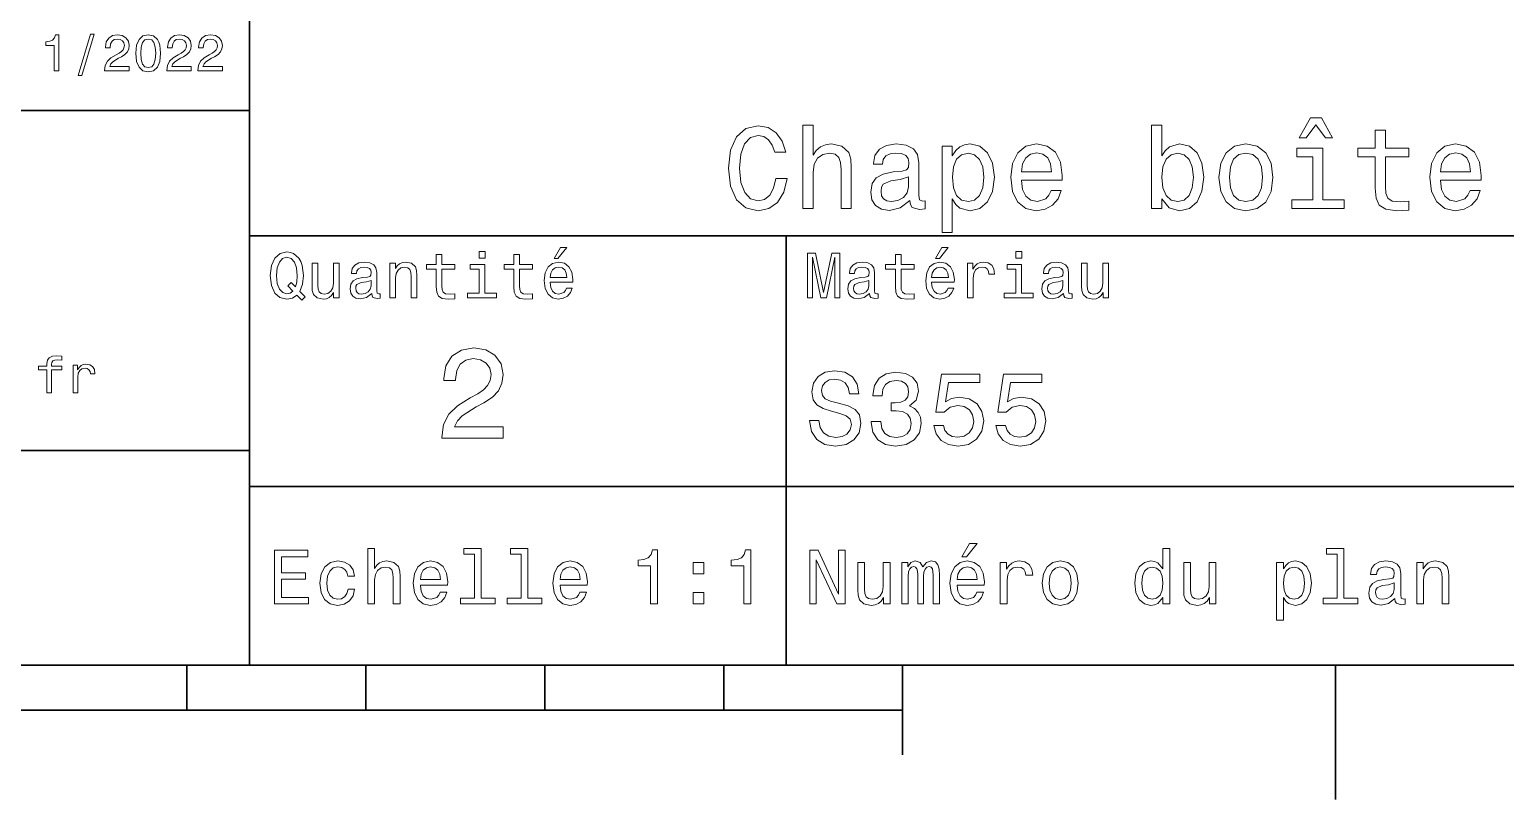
# Model space of a CAD drawing. Extents: x 0 to 297, y 0 to 210.
# Drawn here: x 149.7 to 232.2, y 2.5 to 45.5 of the extents above; entities that cross this region are included whole.
import ezdxf

# ---------------------------------------------------------------- set-up
doc = ezdxf.new("R2010")
doc.units = 0

msp = doc.modelspace()

# ---------------------------------------------------------------- linework, layer by layer
at = {"color": 7, "lineweight": 35}
for p, q in [((162, 10), (162, 70)), ((97, 41), (162, 41)), ((162, 34), (287, 34)), ((97, 22), (162, 22)), ((162, 20), (287, 20)), ((10, 10), (287, 10)), ((97, 10), (287, 10)), ((98.5, 7.5), (198.5, 7.5))]:
    msp.add_line(p, q, dxfattribs=at)
at = {"color": 7, "lineweight": 35, "ltscale": 0.35}
msp.add_line((192, 20), (192, 34), dxfattribs=at)
at = {"color": 7, "lineweight": 35, "ltscale": 0.25}
msp.add_line((192, 10), (192, 20), dxfattribs=at)
at = {"color": 7, "lineweight": 35, "ltscale": 0.0625}
for p, q in [((158.5, 10), (158.5, 7.5)), ((168.5, 10), (168.5, 7.5)), ((178.5, 10), (178.5, 7.5)), ((188.5, 10), (188.5, 7.5))]:
    msp.add_line(p, q, dxfattribs=at)
at = {"color": 7, "lineweight": 35, "ltscale": 0.125}
msp.add_line((198.5, 10), (198.5, 5), dxfattribs=at)
at = {"color": 7, "lineweight": 35, "ltscale": 0.1875}
msp.add_line((222.699997, 10), (222.699997, 2.5), dxfattribs=at)
at = {"color": 7, "lineweight": 13}
for points in [[(151.080688, 43.224785), (151.342941, 43.224785), (151.342941, 45.239193), (151.146973, 45.239193), (151.095108, 45.0634), (150.991364, 44.945248), (150.832855, 44.876083), (150.613831, 44.853027), (150.613831, 44.648415), (151.080688, 44.648415)], [(152.417877, 42.956772), (152.616714, 42.956772), (153.314133, 45.279541), (153.112396, 45.279541)], [(153.899139, 43.224785), (155.273773, 43.224785), (155.273773, 43.472622), (154.187317, 43.472622), (154.247849, 43.60807), (154.351593, 43.720463), (154.671478, 43.925072), (154.841507, 44.011528), (155.031708, 44.135448), (155.167145, 44.279541), (155.244965, 44.44957), (155.273773, 44.642651), (155.224792, 44.884727), (155.08934, 45.074928), (154.881851, 45.195965), (154.613831, 45.239193), (154.337173, 45.190201), (154.126801, 45.054756), (153.991364, 44.838619), (153.945251, 44.553314), (153.945251, 44.51297), (154.207504, 44.51297), (154.207504, 44.536022), (154.233429, 44.731991), (154.311249, 44.876083), (154.435165, 44.9683), (154.599426, 45), (154.766571, 44.971184), (154.890488, 44.899136), (154.971191, 44.786743), (155, 44.645535), (154.979828, 44.51297), (154.925079, 44.400578), (154.832855, 44.302593), (154.706055, 44.216141), (154.536026, 44.12392), (154.253601, 43.945248), (154.054764, 43.755043), (153.9366, 43.524498), (153.899139, 43.233429)], [(155.642654, 44.201729), (155.685883, 43.749279), (155.821335, 43.426514), (156.037476, 43.230549), (156.337173, 43.167149), (156.634003, 43.230549), (156.850143, 43.426514), (156.982712, 43.749279), (157.028824, 44.201729), (156.982712, 44.651299), (156.927963, 44.829971), (156.850143, 44.976948), (156.634003, 45.172913), (156.337173, 45.239193), (156.037476, 45.172913), (155.821335, 44.974064), (155.685883, 44.651299)], [(155.919312, 44.201729), (155.942368, 44.550434), (156.01442, 44.801155), (156.144104, 44.948128), (156.337173, 45), (156.527374, 44.948128), (156.657059, 44.801155), (156.729111, 44.550434), (156.752167, 44.201729), (156.729111, 43.850143), (156.657059, 43.599426), (156.527374, 43.45245), (156.337173, 43.403458), (156.144104, 43.45245), (156.01442, 43.599426), (155.942368, 43.850143)], [(157.368881, 43.224785), (158.743515, 43.224785), (158.743515, 43.472622), (157.657059, 43.472622), (157.71759, 43.60807), (157.821335, 43.720463), (158.14122, 43.925072), (158.311249, 44.011528), (158.50145, 44.135448), (158.636887, 44.279541), (158.714706, 44.44957), (158.743515, 44.642651), (158.694534, 44.884727), (158.559082, 45.074928), (158.351593, 45.195965), (158.083572, 45.239193), (157.806915, 45.190201), (157.596542, 45.054756), (157.461105, 44.838619), (157.414993, 44.553314), (157.414993, 44.51297), (157.677231, 44.51297), (157.677231, 44.536022), (157.703171, 44.731991), (157.780991, 44.876083), (157.904907, 44.9683), (158.069168, 45), (158.236313, 44.971184), (158.360229, 44.899136), (158.440918, 44.786743), (158.469742, 44.645535), (158.44957, 44.51297), (158.394821, 44.400578), (158.302597, 44.302593), (158.175797, 44.216141), (158.005768, 44.12392), (157.723343, 43.945248), (157.524506, 43.755043), (157.406342, 43.524498), (157.368881, 43.233429)], [(159.103745, 43.224785), (160.478394, 43.224785), (160.478394, 43.472622), (159.391937, 43.472622), (159.452454, 43.60807), (159.556198, 43.720463), (159.876083, 43.925072), (160.046112, 44.011528), (160.236313, 44.135448), (160.371765, 44.279541), (160.44957, 44.44957), (160.478394, 44.642651), (160.429398, 44.884727), (160.293945, 45.074928), (160.086456, 45.195965), (159.818451, 45.239193), (159.541794, 45.190201), (159.331421, 45.054756), (159.195969, 44.838619), (159.149857, 44.553314), (159.149857, 44.51297), (159.412109, 44.51297), (159.412109, 44.536022), (159.438049, 44.731991), (159.515854, 44.876083), (159.639771, 44.9683), (159.804031, 45), (159.971191, 44.971184), (160.095108, 44.899136), (160.175797, 44.786743), (160.20462, 44.645535), (160.184448, 44.51297), (160.129684, 44.400578), (160.037476, 44.302593), (159.91066, 44.216141), (159.740631, 44.12392), (159.458221, 43.945248), (159.259369, 43.755043), (159.14122, 43.524498), (159.103745, 43.233429)], [(220.669312, 39.485588), (221.051865, 39.485588), (221.603027, 40.20533), (222.14769, 39.485588), (222.530258, 39.485588), (221.914261, 40.587894), (221.291779, 40.587894)], [(191.419312, 37.203171), (191.289627, 36.658501), (191.075653, 36.269451), (190.777374, 36.029537), (190.427231, 35.951729), (190.005768, 36.068443), (189.675064, 36.418587), (189.454605, 36.989193), (189.383286, 37.780258), (189.454605, 38.564842), (189.668579, 39.14193), (189.999283, 39.492073), (190.427231, 39.615273), (190.738464, 39.55043), (191.004318, 39.368874), (191.211807, 39.077087), (191.354462, 38.675072), (191.970459, 38.675072), (191.77594, 39.291065), (191.438751, 39.757923), (190.978378, 40.049709), (190.427231, 40.153458), (189.739914, 39.991352), (189.214691, 39.537464), (188.877518, 38.791786), (188.760803, 37.780258), (188.877518, 36.76873), (189.214691, 36.023052), (189.739914, 35.562679), (190.427231, 35.407059), (191.030258, 35.530258), (191.516571, 35.873917), (191.860229, 36.438038), (192.041779, 37.203171)], [(192.930115, 35.530258), (193.500717, 35.530258), (193.500717, 37.540344), (193.559082, 38.000721), (193.747116, 38.337894), (194.03891, 38.545387), (194.427948, 38.623199), (194.739197, 38.558357), (194.933716, 38.383286), (195.030975, 38.091499), (195.0634, 37.70245), (195.0634, 35.530258), (195.634003, 35.530258), (195.634003, 37.819164), (195.608063, 38.279537), (195.491348, 38.662102), (195.108795, 39.012245), (194.512253, 39.135445), (194.188034, 39.090057), (193.909225, 38.966858), (193.675797, 38.772331), (193.500717, 38.506485), (193.500717, 40.185879), (192.930115, 40.185879)], [(212.985596, 36.068443), (213.407059, 35.569164), (213.984146, 35.407059), (214.528809, 35.530258), (214.963257, 35.899857), (215.235596, 36.489914), (215.33934, 37.274494), (215.235596, 38.059078), (214.956772, 38.642651), (214.528809, 39.005764), (213.984146, 39.135445), (213.413544, 38.966858), (213.180115, 38.759365), (212.985596, 38.480545), (212.985596, 40.185879), (212.414978, 40.185879), (212.414978, 35.530258), (212.985596, 35.530258)], [(224.922913, 38.409222), (224.922913, 36.664986), (224.961807, 36.100864), (225.143372, 35.711815), (225.506485, 35.484871), (226.122467, 35.407059), (226.796829, 35.43948), (226.796829, 35.932274), (226.304031, 35.893372), (225.856628, 35.945244), (225.616714, 36.107349), (225.51297, 36.379681), (225.493515, 36.762245), (225.493515, 38.409222), (226.796829, 38.409222), (226.796829, 38.895531), (225.493515, 38.895531), (225.493515, 39.913544), (224.922913, 39.913544), (224.922913, 38.895531), (223.937317, 38.895531), (223.937317, 38.409222)], [(198.902008, 35.98415), (198.902008, 35.964695), (198.934433, 35.744236), (199.031693, 35.588615), (199.440201, 35.465416), (199.757919, 35.517288), (199.757919, 35.958214), (199.62175, 35.938759), (199.440201, 36.023052), (199.407776, 36.282421), (199.407776, 38.085014), (199.329971, 38.545387), (199.103027, 38.869595), (198.707489, 39.064121), (198.149857, 39.135445), (197.605179, 39.057636), (197.203171, 38.837173), (196.950287, 38.493515), (196.865997, 38.039623), (196.865997, 38.000721), (197.378235, 38.000721), (197.42363, 38.273052), (197.566284, 38.467579), (197.799713, 38.584293), (198.130402, 38.629681), (198.44812, 38.59726), (198.675064, 38.5), (198.811234, 38.331409), (198.856628, 38.09798), (198.830688, 37.825645), (198.726944, 37.68948), (198.467575, 37.624638), (197.981262, 37.572765), (197.42363, 37.456051), (197.028091, 37.248558), (196.794662, 36.924351), (196.723343, 36.444523), (196.788177, 36.016571), (196.989197, 35.698845), (197.3134, 35.497837), (197.760803, 35.426514), (198.363831, 35.562679)], [(201.275208, 38.474064), (201.275208, 39.012245), (200.704605, 39.012245), (200.704605, 34.181557), (201.275208, 34.181557), (201.275208, 36.061958), (201.476227, 35.757202), (201.703171, 35.556194), (202.273773, 35.407059), (202.818436, 35.530258), (203.246399, 35.899857), (203.525208, 36.483429), (203.628967, 37.274494), (203.525208, 38.059078), (203.246399, 38.642651), (202.818436, 39.005764), (202.273773, 39.135445), (201.96254, 39.096542), (201.696686, 38.973343), (201.469742, 38.76585)], [(205.139771, 37.105907), (207.42218, 37.105907), (207.42868, 37.371758), (207.324921, 38.117435), (207.039627, 38.675072), (206.585739, 39.012245), (205.982712, 39.135445), (205.392654, 39.005764), (204.938751, 38.642651), (204.646973, 38.052593), (204.543228, 37.274494), (204.640488, 36.476944), (204.932281, 35.893372), (205.379684, 35.530258), (205.963257, 35.407059), (206.469025, 35.491352), (206.884003, 35.711815), (207.188751, 36.061958), (207.363831, 36.528816), (206.799713, 36.528816), (206.682999, 36.269451), (206.514404, 36.074928), (206.034576, 35.919308), (205.664978, 35.990631), (205.386169, 36.217579), (205.204605, 36.587173), (205.139771, 37.086452)], [(216.182281, 37.268009), (216.286026, 36.476944), (216.58429, 35.893372), (217.057632, 35.530258), (217.693085, 35.407059), (218.322052, 35.530258), (218.79538, 35.886887), (219.093658, 36.470459), (219.203888, 37.268009), (219.093658, 38.059078), (218.79538, 38.649136), (218.322052, 39.005764), (217.693085, 39.135445), (217.057632, 39.005764), (216.58429, 38.642651), (216.286026, 38.059078)], [(221.998566, 36.010086), (221.998566, 38.895531), (220.533142, 38.895531), (220.533142, 38.409222), (221.427948, 38.409222), (221.427948, 36.010086), (220.260803, 36.010086), (220.260803, 35.530258), (223.17868, 35.530258), (223.17868, 36.010086)], [(228.560516, 37.105907), (230.842926, 37.105907), (230.849426, 37.371758), (230.745667, 38.117435), (230.460373, 38.675072), (230.006485, 39.012245), (229.403458, 39.135445), (228.8134, 39.005764), (228.359497, 38.642651), (228.067719, 38.052593), (227.963974, 37.274494), (228.061234, 36.476944), (228.353027, 35.893372), (228.80043, 35.530258), (229.384003, 35.407059), (229.889771, 35.491352), (230.304749, 35.711815), (230.609497, 36.061958), (230.784576, 36.528816), (230.220459, 36.528816), (230.103745, 36.269451), (229.93515, 36.074928), (229.455322, 35.919308), (229.085724, 35.990631), (228.806915, 36.217579), (228.625351, 36.587173), (228.560516, 37.086452)], [(202.176514, 35.919308), (201.793945, 36.003601), (201.515121, 36.262966), (201.340057, 36.684437), (201.281693, 37.274494), (201.340057, 37.858067), (201.515121, 38.279537), (201.793945, 38.532421), (202.176514, 38.623199), (202.526657, 38.532421), (202.805481, 38.273052), (202.980545, 37.851585), (203.04538, 37.274494), (202.980545, 36.690922), (202.805481, 36.262966), (202.526657, 36.003601)], [(205.139771, 37.585735), (205.21109, 38.033138), (205.386169, 38.363831), (205.652008, 38.564842), (206.002167, 38.636166), (206.345825, 38.564842), (206.611664, 38.363831), (206.773773, 38.033138), (206.832123, 37.585735)], [(214.755768, 37.274494), (214.690918, 36.690922), (214.515854, 36.262966), (214.23703, 36.003601), (213.886887, 35.919308), (213.504318, 36.003601), (213.225494, 36.262966), (213.05043, 36.684437), (212.992065, 37.274494), (213.05043, 37.858067), (213.225494, 38.279537), (213.504318, 38.532421), (213.886887, 38.623199), (214.23703, 38.532421), (214.515854, 38.273052), (214.690918, 37.851585)], [(216.765854, 37.274494), (216.824203, 37.858067), (217.005768, 38.279537), (217.297546, 38.538902), (217.693085, 38.629681), (218.082123, 38.538902), (218.373917, 38.286022), (218.555481, 37.858067), (218.620316, 37.274494), (218.555481, 36.684437), (218.373917, 36.256481), (218.082123, 35.997116), (217.693085, 35.912823), (217.297546, 35.997116), (217.005768, 36.256481), (216.824203, 36.684437)], [(228.560516, 37.585735), (228.631836, 38.033138), (228.806915, 38.363831), (229.072754, 38.564842), (229.422913, 38.636166), (229.766571, 38.564842), (230.03241, 38.363831), (230.194519, 38.033138), (230.252869, 37.585735)], [(198.837173, 36.749279), (198.759369, 36.412102), (198.551865, 36.152737), (198.240631, 35.98415), (197.858063, 35.925793), (197.611664, 35.958214), (197.4366, 36.061958), (197.32637, 36.243515), (197.293945, 36.496395), (197.319885, 36.723343), (197.42363, 36.885445), (197.838608, 37.067001), (198.363831, 37.14481), (198.837173, 37.30043)], [(164.642654, 30.685879), (164.916428, 30.401297), (165.107346, 30.592218), (164.811966, 30.894812), (164.963257, 31.305475), (165.010086, 31.780979), (164.941635, 32.339336), (164.862396, 32.56628), (164.757919, 32.753601), (164.46254, 33.009365), (164.282425, 33.074207), (164.08429, 33.099422), (163.702454, 33.009365), (163.41066, 32.757202), (163.223343, 32.342937), (163.158508, 31.780979), (163.223343, 31.219019), (163.407059, 30.804754), (163.698853, 30.54899), (164.08429, 30.462536), (164.39769, 30.520172)], [(175.161377, 33.117435), (174.82637, 33.117435), (174.82637, 32.757202), (175.161377, 32.757202)], [(179.015854, 32.728386), (179.228394, 32.728386), (179.729111, 33.340778), (179.376083, 33.340778)], [(193.183716, 30.530979), (193.46109, 30.530979), (193.46109, 32.80043), (193.929398, 30.530979), (194.239197, 30.530979), (194.703888, 32.80043), (194.703888, 30.530979), (194.984863, 30.530979), (194.984863, 33.030979), (194.545395, 33.030979), (194.08429, 30.826368), (193.626801, 33.030979), (193.183716, 33.030979)], [(200.341492, 32.728386), (200.554031, 32.728386), (201.054749, 33.340778), (200.701736, 33.340778)], [(205.161377, 33.117435), (204.82637, 33.117435), (204.82637, 32.757202), (205.161377, 32.757202)], [(164.41571, 30.916426), (164.260803, 30.801151), (164.08429, 30.765129), (163.850143, 30.829971), (163.666428, 31.024494), (163.543945, 31.341497), (163.504318, 31.780979), (163.543945, 32.216858), (163.662827, 32.537464), (163.846542, 32.731987), (164.08429, 32.80043), (164.318451, 32.731987), (164.502167, 32.533859), (164.621033, 32.213257), (164.664261, 31.780979), (164.631851, 31.40634), (164.5634, 31.150576), (164.329254, 31.395533), (164.13472, 31.211815)], [(166.998566, 32.465416), (166.681549, 32.465416), (166.681549, 31.348703), (166.645538, 31.089336), (166.541061, 30.902016), (166.378967, 30.786743), (166.166428, 30.750719), (165.997116, 30.779539), (165.889053, 30.865993), (165.827805, 31.013687), (165.8134, 31.222622), (165.8134, 32.465416), (165.496399, 32.465416), (165.496399, 31.193804), (165.507202, 30.93804), (165.575653, 30.725504), (165.784576, 30.530979), (166.119598, 30.462536), (166.299713, 30.487751), (166.454605, 30.552593), (166.587891, 30.664265), (166.695969, 30.826368), (166.695969, 30.530979), (166.998566, 30.530979)], [(168.824921, 30.78314), (168.824921, 30.772333), (168.842941, 30.649855), (168.896973, 30.5634), (169.123917, 30.494957), (169.30043, 30.523775), (169.30043, 30.768732), (169.224777, 30.757925), (169.123917, 30.804754), (169.105911, 30.948847), (169.105911, 31.950287), (169.062683, 32.206051), (168.9366, 32.386166), (168.716858, 32.494236), (168.407059, 32.533859), (168.104462, 32.490635), (167.881119, 32.368156), (167.740631, 32.177231), (167.693802, 31.925072), (167.693802, 31.903458), (167.978394, 31.903458), (168.003601, 32.054756), (168.082855, 32.162823), (168.21254, 32.227665), (168.396255, 32.25288), (168.572769, 32.234871), (168.698853, 32.180836), (168.77449, 32.087173), (168.799713, 31.957493), (168.785309, 31.806194), (168.727661, 31.730547), (168.583572, 31.694523), (168.3134, 31.665705), (168.003601, 31.600864), (167.783859, 31.48559), (167.654175, 31.305475), (167.614548, 31.038904), (167.650574, 30.801151), (167.762253, 30.62464), (167.942368, 30.512968), (168.190918, 30.473343), (168.52594, 30.54899)], [(169.844376, 30.530979), (170.161377, 30.530979), (170.161377, 31.647694), (170.193802, 31.903458), (170.298279, 32.090778), (170.460373, 32.206051), (170.676514, 32.249279), (170.849426, 32.213257), (170.957489, 32.115993), (171.011536, 31.95389), (171.029541, 31.737751), (171.029541, 30.530979), (171.346542, 30.530979), (171.346542, 31.802593), (171.332138, 32.058357), (171.267288, 32.270893), (171.054749, 32.465416), (170.723343, 32.533859), (170.539627, 32.508644), (170.38472, 32.440201), (170.251434, 32.324928), (170.146973, 32.170029), (170.146973, 32.465416), (169.844376, 32.465416)], [(172.438034, 32.130402), (172.438034, 31.161383), (172.459656, 30.847982), (172.560516, 30.631844), (172.762253, 30.505762), (173.104462, 30.462536), (173.479111, 30.480547), (173.479111, 30.754322), (173.205338, 30.732708), (172.956772, 30.761526), (172.823486, 30.851583), (172.765854, 31.002882), (172.755035, 31.215418), (172.755035, 32.130402), (173.479111, 32.130402), (173.479111, 32.400574), (172.755035, 32.400574), (172.755035, 32.966137), (172.438034, 32.966137), (172.438034, 32.400574), (171.890488, 32.400574), (171.890488, 32.130402)], [(175.150574, 30.79755), (175.150574, 32.400574), (174.336456, 32.400574), (174.336456, 32.130402), (174.833572, 32.130402), (174.833572, 30.79755), (174.185165, 30.79755), (174.185165, 30.530979), (175.806198, 30.530979), (175.806198, 30.79755)], [(176.775223, 32.130402), (176.775223, 31.161383), (176.796829, 30.847982), (176.89769, 30.631844), (177.099426, 30.505762), (177.44165, 30.462536), (177.816284, 30.480547), (177.816284, 30.754322), (177.542511, 30.732708), (177.293945, 30.761526), (177.16066, 30.851583), (177.103027, 31.002882), (177.092224, 31.215418), (177.092224, 32.130402), (177.816284, 32.130402), (177.816284, 32.400574), (177.092224, 32.400574), (177.092224, 32.966137), (176.775223, 32.966137), (176.775223, 32.400574), (176.227661, 32.400574), (176.227661, 32.130402)], [(178.796112, 31.40634), (180.064117, 31.40634), (180.067719, 31.554033), (180.010086, 31.9683), (179.851593, 32.278099), (179.599426, 32.465416), (179.264404, 32.533859), (178.9366, 32.461815), (178.684433, 32.260086), (178.522339, 31.932276), (178.464691, 31.5), (178.518738, 31.056915), (178.680832, 30.732708), (178.929398, 30.530979), (179.253601, 30.462536), (179.534576, 30.509365), (179.765137, 30.631844), (179.934433, 30.826368), (180.031708, 31.085733), (179.718292, 31.085733), (179.653458, 30.941643), (179.559799, 30.833572), (179.293228, 30.747118), (179.087891, 30.786743), (178.932999, 30.912823), (178.832138, 31.118155), (178.796112, 31.395533)], [(178.796112, 31.672911), (178.835739, 31.921469), (178.932999, 32.105186), (179.080688, 32.216858), (179.275208, 32.256485), (179.466141, 32.216858), (179.613831, 32.105186), (179.703888, 31.921469), (179.736313, 31.672911)], [(196.656342, 30.78314), (196.656342, 30.772333), (196.674347, 30.649855), (196.728394, 30.5634), (196.955338, 30.494957), (197.131851, 30.523775), (197.131851, 30.768732), (197.056198, 30.757925), (196.955338, 30.804754), (196.937317, 30.948847), (196.937317, 31.950287), (196.894089, 32.206051), (196.768005, 32.386166), (196.548264, 32.494236), (196.23848, 32.533859), (195.935883, 32.490635), (195.71254, 32.368156), (195.572052, 32.177231), (195.525223, 31.925072), (195.525223, 31.903458), (195.809799, 31.903458), (195.835022, 32.054756), (195.914261, 32.162823), (196.043945, 32.227665), (196.227661, 32.25288), (196.404175, 32.234871), (196.530258, 32.180836), (196.605911, 32.087173), (196.631119, 31.957493), (196.616714, 31.806194), (196.559082, 31.730547), (196.414978, 31.694523), (196.144806, 31.665705), (195.835022, 31.600864), (195.61528, 31.48559), (195.485596, 31.305475), (195.445969, 31.038904), (195.481995, 30.801151), (195.593658, 30.62464), (195.773773, 30.512968), (196.022339, 30.473343), (196.357346, 30.54899)], [(198.100861, 32.130402), (198.100861, 31.161383), (198.122482, 30.847982), (198.223343, 30.631844), (198.425079, 30.505762), (198.767288, 30.462536), (199.141937, 30.480547), (199.141937, 30.754322), (198.868149, 30.732708), (198.619598, 30.761526), (198.486313, 30.851583), (198.42868, 31.002882), (198.417862, 31.215418), (198.417862, 32.130402), (199.141937, 32.130402), (199.141937, 32.400574), (198.417862, 32.400574), (198.417862, 32.966137), (198.100861, 32.966137), (198.100861, 32.400574), (197.553314, 32.400574), (197.553314, 32.130402)], [(200.121765, 31.40634), (201.389771, 31.40634), (201.393372, 31.554033), (201.335739, 31.9683), (201.177231, 32.278099), (200.925079, 32.465416), (200.590057, 32.533859), (200.262253, 32.461815), (200.010086, 32.260086), (199.847977, 31.932276), (199.790344, 31.5), (199.844376, 31.056915), (200.006485, 30.732708), (200.255051, 30.530979), (200.579254, 30.462536), (200.860229, 30.509365), (201.090775, 30.631844), (201.260086, 30.826368), (201.357346, 31.085733), (201.043945, 31.085733), (200.979111, 30.941643), (200.885452, 30.833572), (200.618881, 30.747118), (200.413544, 30.786743), (200.258652, 30.912823), (200.157776, 31.118155), (200.121765, 31.395533)], [(200.121765, 31.672911), (200.161377, 31.921469), (200.258652, 32.105186), (200.406342, 32.216858), (200.600861, 32.256485), (200.791794, 32.216858), (200.939484, 32.105186), (201.029541, 31.921469), (201.061966, 31.672911)], [(202.131851, 30.530979), (202.448853, 30.530979), (202.448853, 31.636887), (202.481262, 31.903458), (202.578537, 32.094379), (202.73703, 32.209652), (202.94957, 32.249279), (203.108063, 32.224064), (203.226944, 32.152016), (203.298996, 32.029537), (203.324203, 31.863832), (203.644806, 31.863832), (203.601593, 32.155621), (203.482712, 32.364552), (203.284576, 32.490635), (203.014404, 32.533859), (202.830688, 32.505043), (202.672195, 32.432995), (202.531708, 32.310516), (202.420029, 32.144814), (202.420029, 32.465416), (202.131851, 32.465416)], [(205.150574, 30.79755), (205.150574, 32.400574), (204.336456, 32.400574), (204.336456, 32.130402), (204.833572, 32.130402), (204.833572, 30.79755), (204.185165, 30.79755), (204.185165, 30.530979), (205.806198, 30.530979), (205.806198, 30.79755)], [(207.499283, 30.78314), (207.499283, 30.772333), (207.517288, 30.649855), (207.57132, 30.5634), (207.798264, 30.494957), (207.974777, 30.523775), (207.974777, 30.768732), (207.899139, 30.757925), (207.798264, 30.804754), (207.780258, 30.948847), (207.780258, 31.950287), (207.73703, 32.206051), (207.610947, 32.386166), (207.391205, 32.494236), (207.081406, 32.533859), (206.778824, 32.490635), (206.555481, 32.368156), (206.414978, 32.177231), (206.368149, 31.925072), (206.368149, 31.903458), (206.65274, 31.903458), (206.677948, 32.054756), (206.757202, 32.162823), (206.886887, 32.227665), (207.070602, 32.25288), (207.247116, 32.234871), (207.373199, 32.180836), (207.448853, 32.087173), (207.47406, 31.957493), (207.459656, 31.806194), (207.402023, 31.730547), (207.257919, 31.694523), (206.987747, 31.665705), (206.677948, 31.600864), (206.458206, 31.48559), (206.328537, 31.305475), (206.28891, 31.038904), (206.324921, 30.801151), (206.4366, 30.62464), (206.616714, 30.512968), (206.86528, 30.473343), (207.200287, 30.54899)], [(210.010086, 32.465416), (209.693085, 32.465416), (209.693085, 31.348703), (209.657059, 31.089336), (209.552597, 30.902016), (209.390488, 30.786743), (209.177948, 30.750719), (209.008636, 30.779539), (208.900574, 30.865993), (208.83934, 31.013687), (208.824921, 31.222622), (208.824921, 32.465416), (208.507919, 32.465416), (208.507919, 31.193804), (208.518738, 30.93804), (208.587173, 30.725504), (208.796112, 30.530979), (209.131119, 30.462536), (209.311234, 30.487751), (209.466141, 30.552593), (209.599426, 30.664265), (209.707489, 30.826368), (209.707489, 30.530979), (210.010086, 30.530979)], [(168.78891, 31.208212), (168.745682, 31.020893), (168.630402, 30.876801), (168.457489, 30.78314), (168.244965, 30.750719), (168.108063, 30.768732), (168.010803, 30.826368), (167.94957, 30.927233), (167.931549, 31.067722), (167.945969, 31.193804), (168.003601, 31.283861), (168.234146, 31.384726), (168.52594, 31.427954), (168.78891, 31.514408)], [(196.620316, 31.208212), (196.577087, 31.020893), (196.461823, 30.876801), (196.28891, 30.78314), (196.07637, 30.750719), (195.939484, 30.768732), (195.842224, 30.826368), (195.780975, 30.927233), (195.76297, 31.067722), (195.777374, 31.193804), (195.835022, 31.283861), (196.065567, 31.384726), (196.357346, 31.427954), (196.620316, 31.514408)], [(207.463257, 31.208212), (207.420029, 31.020893), (207.304749, 30.876801), (207.131851, 30.78314), (206.919312, 30.750719), (206.782425, 30.768732), (206.68515, 30.826368), (206.623917, 30.927233), (206.605911, 31.067722), (206.620316, 31.193804), (206.677948, 31.283861), (206.908508, 31.384726), (207.200287, 31.427954), (207.463257, 31.514408)], [(150.668594, 26.504324), (150.668594, 25.224785), (150.922195, 25.224785), (150.922195, 26.504324), (151.498566, 26.504324), (151.498566, 26.720463), (150.922195, 26.720463), (150.922195, 26.815563), (150.942368, 26.930836), (151.008652, 27.008646), (151.121048, 27.054756), (151.28244, 27.072046), (151.498566, 27.06052), (151.498566, 27.279539), (151.224792, 27.293949), (150.976959, 27.268013), (150.804047, 27.190203), (150.700302, 27.054756), (150.668594, 26.861671), (150.668594, 26.720463), (150.20462, 26.720463), (150.20462, 26.504324)], [(172.742065, 22.700289), (176.178665, 22.700289), (176.178665, 23.319885), (173.462524, 23.319885), (173.613831, 23.658503), (173.873199, 23.939482), (174.672897, 24.45101), (175.097977, 24.667147), (175.573486, 24.976946), (175.912094, 25.337177), (176.106628, 25.762249), (176.178665, 26.244957), (176.056183, 26.850143), (175.717575, 27.325649), (175.198837, 27.628242), (174.528809, 27.736313), (173.837173, 27.613834), (173.311234, 27.275217), (172.97261, 26.734871), (172.857346, 26.021614), (172.857346, 25.92075), (173.512955, 25.92075), (173.512955, 25.978386), (173.577805, 26.4683), (173.772324, 26.828531), (174.082123, 27.059078), (174.492783, 27.138329), (174.91066, 27.066282), (175.220459, 26.886168), (175.42218, 26.605188), (175.494232, 26.252163), (175.443802, 25.92075), (175.306915, 25.639771), (175.076355, 25.394814), (174.759354, 25.178675), (174.33429, 24.948128), (173.628235, 24.501442), (173.131119, 24.025938), (172.835724, 23.449568), (172.742065, 22.721903)], [(152.146988, 25.224785), (152.400589, 25.224785), (152.400589, 26.10951), (152.426529, 26.322767), (152.504333, 26.475506), (152.631134, 26.567724), (152.801163, 26.599424), (152.927963, 26.579252), (153.023071, 26.521614), (153.080704, 26.423632), (153.100876, 26.291067), (153.357361, 26.291067), (153.322784, 26.524496), (153.227676, 26.691643), (153.069183, 26.792507), (152.853027, 26.827091), (152.706055, 26.804035), (152.579254, 26.746399), (152.466873, 26.648417), (152.377533, 26.515852), (152.377533, 26.772335), (152.146988, 26.772335)], [(193.824203, 23.680117), (193.299713, 23.680117), (193.414978, 23.069164), (193.703171, 22.619596), (194.146973, 22.348703), (194.746399, 22.250721), (195.340057, 22.342941), (195.783859, 22.596542), (196.066284, 22.994238), (196.170029, 23.518732), (196.083572, 23.991356), (195.841492, 24.296831), (195.44957, 24.49856), (194.925079, 24.648417), (194.47551, 24.757925), (194.181549, 24.884727), (194.014404, 25.069164), (193.96254, 25.357349), (194.014404, 25.616714), (194.164261, 25.812681), (194.394806, 25.945246), (194.711823, 25.991356), (195.034576, 25.933718), (195.288177, 25.778099), (195.455338, 25.518732), (195.536026, 25.167149), (196.060516, 25.167149), (196.060516, 25.178675), (195.968292, 25.720463), (195.697403, 26.12392), (195.270889, 26.377522), (194.694519, 26.463978), (194.175797, 26.377522), (193.772339, 26.135448), (193.51297, 25.760807), (193.420746, 25.276657), (193.495682, 24.844381), (193.714691, 24.550434), (194.060516, 24.354467), (194.533142, 24.204613), (195, 24.072046), (195.351578, 23.945246), (195.564835, 23.760807), (195.639771, 23.461096), (195.570602, 23.155621), (195.391937, 22.925074), (195.121033, 22.780981), (194.769455, 22.734871), (194.377518, 22.798271), (194.077805, 22.98271), (193.887604, 23.282421)], [(196.752167, 23.616716), (196.752167, 23.57637), (196.844376, 23.023056), (197.11528, 22.60807), (197.541794, 22.342941), (198.106628, 22.244957), (198.706055, 22.342941), (199.155624, 22.596542), (199.443802, 23), (199.547546, 23.518732), (199.501434, 23.858791), (199.374634, 24.135448), (199.167145, 24.348703), (198.890488, 24.504324), (199.265137, 24.815563), (199.39769, 25.311239), (199.311234, 25.760807), (199.0634, 26.100864), (198.659943, 26.314121), (198.106628, 26.38905), (197.587891, 26.296831), (197.190201, 26.043228), (196.930832, 25.639771), (196.844376, 25.103746), (196.844376, 25.063402), (197.357346, 25.063402), (197.403458, 25.432278), (197.553314, 25.697407), (197.795395, 25.858791), (198.135452, 25.916428), (198.435165, 25.870317), (198.654175, 25.749281), (198.786743, 25.553314), (198.838623, 25.288185), (198.786743, 25.005764), (198.648422, 24.815563), (198.406342, 24.700289), (198.077805, 24.665707), (197.853027, 24.671471), (197.853027, 24.216139), (198.135452, 24.227667), (198.498566, 24.175793), (198.769455, 24.037464), (198.930832, 23.812681), (198.98848, 23.518732), (198.925079, 23.184439), (198.757919, 22.9366), (198.492798, 22.780981), (198.141205, 22.729107), (197.778091, 22.786745), (197.51297, 22.959656), (197.345825, 23.236313), (197.282425, 23.616716)], [(200.244965, 23.40346), (200.371765, 22.930836), (200.654175, 22.56196), (201.069168, 22.331413), (201.599426, 22.244957), (202.181549, 22.348703), (202.636887, 22.631124), (202.925079, 23.080692), (203.034576, 23.657061), (202.9366, 24.193085), (202.659943, 24.613834), (202.227661, 24.884727), (201.668594, 24.98271), (201.236313, 24.913546), (200.902023, 24.723343), (201.0634, 25.801153), (202.815567, 25.801153), (202.815567, 26.273777), (200.677231, 26.273777), (200.360229, 24.152739), (200.82132, 24.152739), (201.155624, 24.423632), (201.582138, 24.521614), (201.951004, 24.458214), (202.233429, 24.273777), (202.412109, 23.991356), (202.47551, 23.628242), (202.412109, 23.265131), (202.227661, 22.98271), (201.945251, 22.804035), (201.582138, 22.740635), (201.276657, 22.780981), (201.040344, 22.913546), (200.867432, 23.121038), (200.780975, 23.40346)], [(203.714691, 23.40346), (203.841492, 22.930836), (204.123917, 22.56196), (204.53891, 22.331413), (205.069168, 22.244957), (205.651291, 22.348703), (206.106628, 22.631124), (206.394806, 23.080692), (206.504318, 23.657061), (206.406342, 24.193085), (206.129684, 24.613834), (205.697403, 24.884727), (205.138336, 24.98271), (204.706055, 24.913546), (204.371765, 24.723343), (204.533142, 25.801153), (206.285309, 25.801153), (206.285309, 26.273777), (204.146973, 26.273777), (203.829971, 24.152739), (204.291061, 24.152739), (204.625366, 24.423632), (205.05188, 24.521614), (205.420746, 24.458214), (205.703171, 24.273777), (205.881851, 23.991356), (205.945251, 23.628242), (205.881851, 23.265131), (205.697403, 22.98271), (205.414978, 22.804035), (205.05188, 22.740635), (204.746399, 22.780981), (204.510086, 22.913546), (204.337173, 23.121038), (204.250717, 23.40346)], [(168.610947, 13.428675), (168.991348, 13.428675), (168.991348, 14.768732), (169.030258, 15.075649), (169.155624, 15.300432), (169.350143, 15.438761), (169.609512, 15.490635), (169.817001, 15.447407), (169.946686, 15.330692), (170.011536, 15.136168), (170.033142, 14.876801), (170.033142, 13.428675), (170.413544, 13.428675), (170.413544, 14.954612), (170.396255, 15.261528), (170.318451, 15.516571), (170.0634, 15.75), (169.66571, 15.832133), (169.44957, 15.801874), (169.263687, 15.719741), (169.108063, 15.590058), (168.991348, 15.412825), (168.991348, 16.532421), (168.610947, 16.532421)], [(174.572052, 16.212536), (174.572052, 13.748559), (173.789627, 13.748559), (173.789627, 13.428675), (175.730545, 13.428675), (175.730545, 13.748559), (174.952454, 13.748559), (174.952454, 16.532421), (173.97551, 16.532421), (173.97551, 16.212536)], [(177.174347, 16.212536), (177.174347, 13.748559), (176.391937, 13.748559), (176.391937, 13.428675), (178.332855, 13.428675), (178.332855, 13.748559), (177.554749, 13.748559), (177.554749, 16.532421), (176.577805, 16.532421), (176.577805, 16.212536)], [(201.809799, 16.065563), (202.06485, 16.065563), (202.66571, 16.800432), (202.242081, 16.800432)], [(213.048996, 13.787464), (213.048996, 13.428675), (213.429398, 13.428675), (213.429398, 16.532421), (213.053314, 16.532421), (213.053314, 15.395534), (212.763687, 15.724064), (212.586456, 15.801874), (212.383286, 15.832133), (212.015854, 15.745678), (211.730545, 15.503603), (211.544662, 15.114553), (211.479828, 14.591499), (211.544662, 14.068444), (211.730545, 13.675073), (212.015854, 13.428675), (212.383286, 13.346542), (212.586456, 13.376801), (212.768005, 13.454611)], [(222.788193, 16.212536), (222.788193, 13.748559), (222.005768, 13.748559), (222.005768, 13.428675), (223.946686, 13.428675), (223.946686, 13.748559), (223.168594, 13.748559), (223.168594, 16.532421), (222.19165, 16.532421), (222.19165, 16.212536)], [(163.393372, 13.428675), (165.295395, 13.428675), (165.295395, 13.791787), (163.791061, 13.791787), (163.791061, 14.807637), (165.131119, 14.807637), (165.131119, 15.166427), (163.791061, 15.166427), (163.791061, 16.065563), (165.260803, 16.065563), (165.260803, 16.428675), (163.393372, 16.428675)], [(167.48703, 14.980548), (167.863113, 14.980548), (167.785309, 15.326369), (167.599426, 15.598703), (167.309799, 15.767292), (166.933716, 15.832133), (166.518738, 15.745678), (166.203171, 15.503603), (166.004318, 15.110231), (165.935165, 14.582853), (166, 14.059798), (166.194519, 13.67075), (166.501434, 13.428675), (166.920746, 13.346542), (167.292511, 13.411384), (167.582138, 13.592939), (167.780975, 13.878242), (167.867432, 14.258646), (167.504318, 14.258646), (167.439484, 14.016571), (167.318451, 13.835014), (167.145538, 13.722623), (166.933716, 13.688041), (166.670029, 13.744237), (166.479828, 13.917148), (166.363113, 14.198127), (166.324203, 14.595821), (166.363113, 14.984871), (166.484146, 15.26585), (166.67868, 15.438761), (166.933716, 15.49928), (167.158508, 15.460375), (167.327087, 15.360951), (167.439484, 15.196686)], [(171.546112, 14.479107), (173.067719, 14.479107), (173.072052, 14.656341), (173.002884, 15.153459), (172.812683, 15.525217), (172.510086, 15.75), (172.108063, 15.832133), (171.714691, 15.745678), (171.412109, 15.503603), (171.217575, 15.110231), (171.148422, 14.591499), (171.213257, 14.059798), (171.407776, 13.67075), (171.706055, 13.428675), (172.095108, 13.346542), (172.432281, 13.402739), (172.708939, 13.549712), (172.912109, 13.783141), (173.028824, 14.09438), (172.65274, 14.09438), (172.574936, 13.92147), (172.46254, 13.791787), (172.142654, 13.688041), (171.896255, 13.735591), (171.710373, 13.886888), (171.58934, 14.133286), (171.546112, 14.466139)], [(179.353027, 14.479107), (180.874634, 14.479107), (180.878967, 14.656341), (180.809799, 15.153459), (180.619598, 15.525217), (180.317001, 15.75), (179.914978, 15.832133), (179.521606, 15.745678), (179.219025, 15.503603), (179.02449, 15.110231), (178.955338, 14.591499), (179.020172, 14.059798), (179.214691, 13.67075), (179.51297, 13.428675), (179.902023, 13.346542), (180.239197, 13.402739), (180.515854, 13.549712), (180.719025, 13.783141), (180.835739, 14.09438), (180.459656, 14.09438), (180.381851, 13.92147), (180.269455, 13.791787), (179.94957, 13.688041), (179.703171, 13.735591), (179.517288, 13.886888), (179.396255, 14.133286), (179.353027, 14.466139)], [(184.416412, 13.428675), (184.809784, 13.428675), (184.809784, 16.450289), (184.515839, 16.450289), (184.438034, 16.1866), (184.28241, 16.009367), (184.044662, 15.905621), (183.716125, 15.871038), (183.716125, 15.564121), (184.416412, 15.564121)], [(186.798264, 15.105908), (187.394806, 15.105908), (187.394806, 15.75), (186.798264, 15.75)], [(189.621033, 13.428675), (190.014404, 13.428675), (190.014404, 16.450289), (189.720459, 16.450289), (189.642639, 16.1866), (189.48703, 16.009367), (189.249268, 15.905621), (188.920746, 15.871038), (188.920746, 15.564121), (189.621033, 15.564121)], [(193.315567, 13.428675), (193.674347, 13.428675), (193.674347, 15.888329), (194.824203, 13.428675), (195.286743, 13.428675), (195.286743, 16.428675), (194.92363, 16.428675), (194.92363, 13.969021), (193.786743, 16.428675), (193.315567, 16.428675)], [(197.798279, 15.75), (197.417862, 15.75), (197.417862, 14.409943), (197.374634, 14.098703), (197.249283, 13.873919), (197.054749, 13.735591), (196.799713, 13.692364), (196.596542, 13.726946), (196.466858, 13.830692), (196.393372, 14.007925), (196.376083, 14.258646), (196.376083, 15.75), (195.995682, 15.75), (195.995682, 14.224064), (196.008652, 13.917148), (196.090775, 13.662104), (196.341492, 13.428675), (196.743515, 13.346542), (196.959656, 13.376801), (197.145538, 13.454611), (197.305481, 13.588617), (197.435165, 13.783141), (197.435165, 13.428675), (197.798279, 13.428675)], [(198.459656, 13.428675), (198.809799, 13.428675), (198.809799, 14.980548), (198.831406, 15.213978), (198.896255, 15.382565), (198.995682, 15.481989), (199.125366, 15.520894), (199.229111, 15.486312), (199.298279, 15.399857), (199.332855, 15.252882), (199.345825, 15.058358), (199.345825, 13.428675), (199.674347, 13.428675), (199.674347, 14.980548), (199.695969, 15.209655), (199.760803, 15.378242), (199.864548, 15.481989), (199.994232, 15.520894), (200.097977, 15.486312), (200.167145, 15.399857), (200.210373, 15.058358), (200.210373, 13.428675), (200.560516, 13.428675), (200.560516, 15.032421), (200.53891, 15.365274), (200.469742, 15.620317), (200.331406, 15.775937), (200.106628, 15.832133), (199.842941, 15.745678), (199.639771, 15.494957), (199.479828, 15.741355), (199.211823, 15.832133), (198.965424, 15.745678), (198.796829, 15.503603), (198.796829, 15.75), (198.459656, 15.75)], [(201.546112, 14.479107), (203.067719, 14.479107), (203.072052, 14.656341), (203.002884, 15.153459), (202.812683, 15.525217), (202.510086, 15.75), (202.108063, 15.832133), (201.714691, 15.745678), (201.412109, 15.503603), (201.217575, 15.110231), (201.148422, 14.591499), (201.213257, 14.059798), (201.407776, 13.67075), (201.706055, 13.428675), (202.095108, 13.346542), (202.432281, 13.402739), (202.708939, 13.549712), (202.912109, 13.783141), (203.028824, 14.09438), (202.65274, 14.09438), (202.574936, 13.92147), (202.46254, 13.791787), (202.142654, 13.688041), (201.896255, 13.735591), (201.710373, 13.886888), (201.58934, 14.133286), (201.546112, 14.466139)], [(203.958221, 13.428675), (204.338623, 13.428675), (204.338623, 14.755764), (204.377518, 15.075649), (204.494232, 15.304755), (204.684433, 15.443084), (204.939484, 15.490635), (205.129684, 15.460375), (205.272339, 15.373919), (205.358795, 15.226946), (205.389053, 15.028098), (205.773773, 15.028098), (205.721909, 15.378242), (205.579254, 15.628963), (205.341492, 15.78026), (205.017288, 15.832133), (204.796829, 15.797551), (204.606628, 15.711096), (204.438034, 15.564121), (204.304031, 15.365274), (204.304031, 15.75), (203.958221, 15.75)], [(206.305481, 14.587176), (206.374634, 14.059798), (206.573486, 13.67075), (206.889053, 13.428675), (207.312683, 13.346542), (207.731995, 13.428675), (208.047546, 13.666427), (208.246399, 14.055476), (208.319885, 14.587176), (208.246399, 15.114553), (208.047546, 15.507925), (207.731995, 15.745678), (207.312683, 15.832133), (206.889053, 15.745678), (206.573486, 15.503603), (206.374634, 15.114553)], [(216.014404, 15.75), (215.634003, 15.75), (215.634003, 14.409943), (215.590775, 14.098703), (215.465424, 13.873919), (215.270889, 13.735591), (215.015854, 13.692364), (214.812683, 13.726946), (214.682999, 13.830692), (214.609512, 14.007925), (214.592224, 14.258646), (214.592224, 15.75), (214.211823, 15.75), (214.211823, 14.224064), (214.224792, 13.917148), (214.306915, 13.662104), (214.557632, 13.428675), (214.959656, 13.346542), (215.175797, 13.376801), (215.361679, 13.454611), (215.521622, 13.588617), (215.651306, 13.783141), (215.651306, 13.428675), (216.014404, 13.428675)], [(219.788193, 15.391211), (219.788193, 15.75), (219.407776, 15.75), (219.407776, 12.529539), (219.788193, 12.529539), (219.788193, 13.783141), (219.922195, 13.579971), (220.073486, 13.445966), (220.453888, 13.346542), (220.817001, 13.428675), (221.10231, 13.675073), (221.288193, 14.064121), (221.357346, 14.591499), (221.288193, 15.114553), (221.10231, 15.503603), (220.817001, 15.745678), (220.453888, 15.832133), (220.246399, 15.806196), (220.069168, 15.724064), (219.917877, 15.585735)], [(226.01297, 13.731268), (226.01297, 13.7183), (226.034592, 13.571326), (226.099426, 13.46758), (226.371765, 13.385448), (226.583588, 13.42003), (226.583588, 13.713977), (226.492798, 13.701009), (226.371765, 13.757205), (226.350159, 13.930116), (226.350159, 15.131845), (226.298279, 15.438761), (226.146973, 15.6549), (225.883286, 15.784582), (225.511536, 15.832133), (225.148422, 15.78026), (224.880402, 15.633286), (224.711823, 15.404179), (224.655624, 15.101585), (224.655624, 15.075649), (224.997131, 15.075649), (225.027374, 15.257205), (225.122482, 15.386889), (225.278107, 15.464698), (225.498566, 15.494957), (225.710388, 15.473343), (225.861679, 15.408502), (225.952454, 15.29611), (225.982712, 15.140491), (225.965424, 14.958934), (225.896255, 14.868156), (225.723343, 14.824928), (225.399139, 14.790346), (225.027374, 14.712537), (224.763687, 14.574208), (224.608078, 14.358069), (224.560516, 14.038185), (224.60376, 13.752882), (224.737762, 13.541066), (224.953888, 13.407061), (225.252167, 13.35951), (225.654175, 13.450289)], [(227.236313, 13.428675), (227.616714, 13.428675), (227.616714, 14.768732), (227.655624, 15.075649), (227.780975, 15.300432), (227.97551, 15.438761), (228.234879, 15.490635), (228.442368, 15.447407), (228.572052, 15.330692), (228.636887, 15.136168), (228.658508, 14.876801), (228.658508, 13.428675), (229.03891, 13.428675), (229.03891, 14.954612), (229.021622, 15.261528), (228.943817, 15.516571), (228.688766, 15.75), (228.291077, 15.832133), (228.070618, 15.801874), (227.884735, 15.719741), (227.724792, 15.581412), (227.599426, 15.395534), (227.599426, 15.75), (227.236313, 15.75)], [(171.546112, 14.798992), (171.593658, 15.097262), (171.710373, 15.317724), (171.887604, 15.45173), (172.121033, 15.49928), (172.350143, 15.45173), (172.527374, 15.317724), (172.635452, 15.097262), (172.674347, 14.798992)], [(179.353027, 14.798992), (179.400574, 15.097262), (179.517288, 15.317724), (179.694519, 15.45173), (179.927948, 15.49928), (180.157059, 15.45173), (180.33429, 15.317724), (180.442368, 15.097262), (180.481262, 14.798992)], [(201.546112, 14.798992), (201.593658, 15.097262), (201.710373, 15.317724), (201.887604, 15.45173), (202.121033, 15.49928), (202.350143, 15.45173), (202.527374, 15.317724), (202.635452, 15.097262), (202.674347, 14.798992)], [(206.694519, 14.591499), (206.733429, 14.980548), (206.854462, 15.261528), (207.048996, 15.434439), (207.312683, 15.494957), (207.572052, 15.434439), (207.766571, 15.26585), (207.887604, 14.980548), (207.930832, 14.591499), (207.887604, 14.198127), (207.766571, 13.912825), (207.572052, 13.739914), (207.312683, 13.683718), (207.048996, 13.739914), (206.854462, 13.912825), (206.733429, 14.198127)], [(212.44812, 15.490635), (212.698853, 15.430116), (212.889053, 15.261528), (213.001434, 14.980548), (213.044678, 14.591499), (213.001434, 14.198127), (212.889053, 13.917148), (212.698853, 13.744237), (212.44812, 13.688041), (212.210373, 13.744237), (212.028824, 13.917148), (211.907776, 14.20245), (211.868881, 14.591499), (211.907776, 14.976225), (212.028824, 15.257205), (212.210373, 15.430116)], [(220.389053, 13.688041), (220.134003, 13.744237), (219.948135, 13.917148), (219.831421, 14.198127), (219.792511, 14.591499), (219.831421, 14.980548), (219.948135, 15.261528), (220.134003, 15.430116), (220.389053, 15.490635), (220.622482, 15.430116), (220.808365, 15.257205), (220.925079, 14.976225), (220.968307, 14.591499), (220.925079, 14.20245), (220.808365, 13.917148), (220.622482, 13.744237)], [(186.798264, 13.428675), (187.394806, 13.428675), (187.394806, 14.072767), (186.798264, 14.072767)], [(225.969742, 14.241355), (225.917877, 14.016571), (225.779541, 13.84366), (225.572052, 13.731268), (225.317017, 13.692364), (225.15274, 13.713977), (225.036026, 13.783141), (224.96254, 13.904179), (224.940933, 14.072767), (224.958221, 14.224064), (225.027374, 14.332133), (225.304047, 14.453171), (225.654175, 14.505044), (225.969742, 14.60879)]]:
    msp.add_lwpolyline(points, close=True, dxfattribs=at)

doc.saveas('drawing.dxf')
